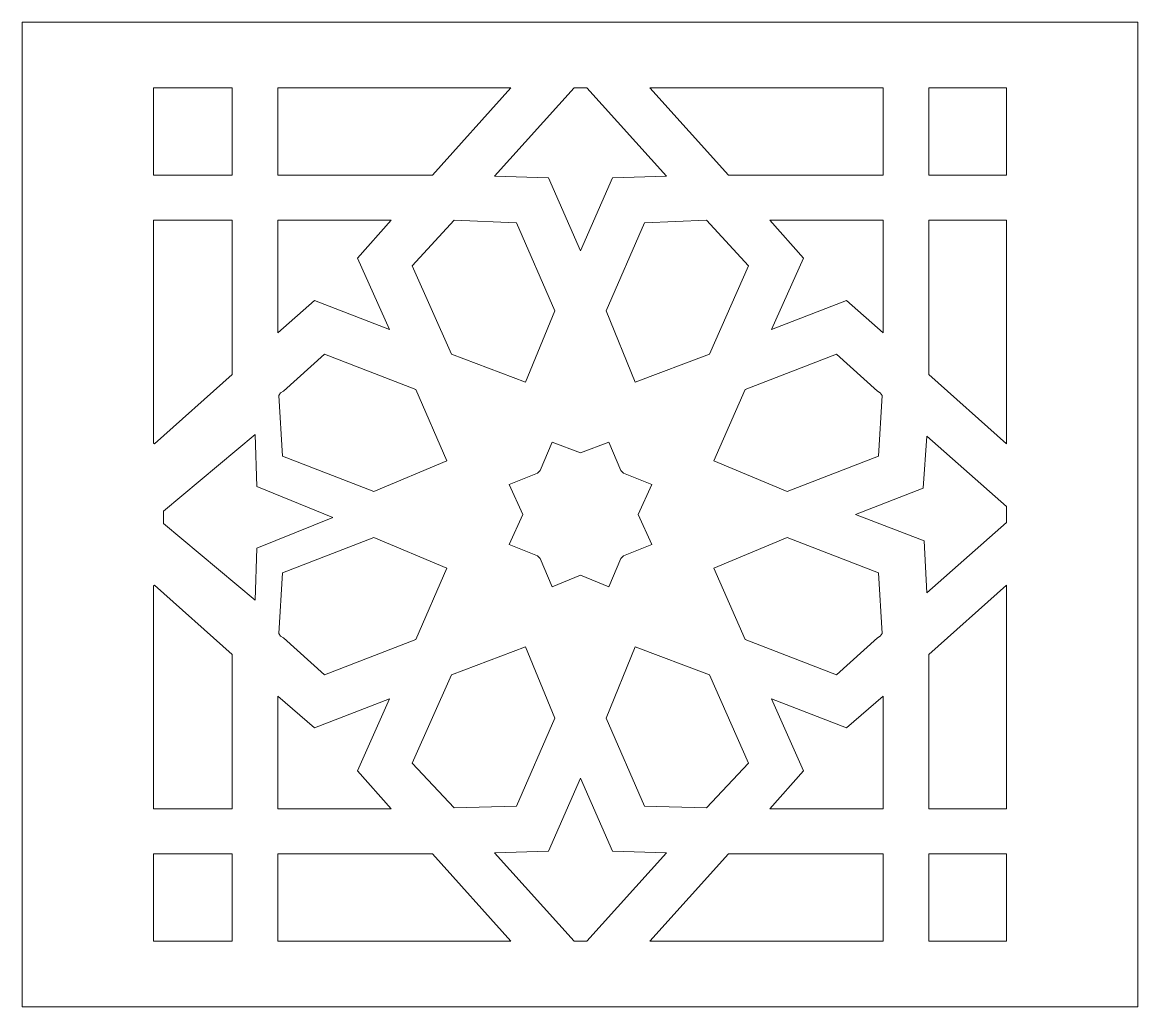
# Model space of a CAD drawing. Header units: millimetres. Extents: x -79 to 79, y -140 to 140.
# Drawn here: x -79.21 to -57.91, y 80.81 to 99.61 of the extents above; entities that cross this region are included whole.
import ezdxf

# ---------------------------------------------------------------- set-up
doc = ezdxf.new("R2010")
doc.units = ezdxf.units.MM
doc.header["$MEASUREMENT"] = 0
doc.layers.add('Layer 1', color=7, linetype='Continuous')

msp = doc.modelspace()

# ---------------------------------------------------------------- linework, layer by layer
at = {"layer": 'Layer 1', "color": 18, "lineweight": 9}
for points, knots in [([(-79.2052, 80.813), (-79.2052, 80.813), (-57.9057, 80.813), (-57.9057, 80.813), (-57.9057, 80.813), (-57.9057, 80.813), (-57.9057, 99.6067), (-57.9057, 99.6067), (-57.9057, 99.6067), (-57.9057, 99.6067), (-79.2052, 99.6067), (-79.2052, 99.6067), (-79.2052, 99.6067), (-79.2052, 99.6067), (-79.2052, 80.813), (-79.2052, 80.813)], [0, 0, 0, 0, 0.2, 0.2, 0.2, 0.2, 0.4, 0.4, 0.4, 0.4, 0.6, 0.6, 0.6, 0.6, 1, 1, 1, 1]), ([(-76.6994, 98.3538), (-76.6994, 98.3538), (-76.6994, 96.688), (-76.6994, 96.688), (-76.6994, 96.688), (-76.6994, 96.688), (-76.6821, 96.688), (-76.6821, 96.688), (-76.6821, 96.688), (-76.6821, 96.688), (-75.1982, 96.688), (-75.1982, 96.688), (-75.1982, 96.688), (-75.1982, 96.688), (-75.1982, 98.3538), (-75.1982, 98.3538), (-75.1982, 98.3538), (-75.1982, 98.3538), (-76.6821, 98.3538), (-76.6821, 98.3538), (-76.6821, 98.3538), (-76.6821, 98.3538), (-76.6994, 98.3538), (-76.6994, 98.3538)], [0, 0, 0, 0, 0.1428571, 0.1428571, 0.1428571, 0.1428571, 0.2857143, 0.2857143, 0.2857143, 0.2857143, 0.4285714, 0.4285714, 0.4285714, 0.4285714, 0.5714286, 0.5714286, 0.5714286, 0.5714286, 0.7142857, 0.7142857, 0.7142857, 0.7142857, 1, 1, 1, 1]), ([(-69.8736, 98.3538), (-69.8736, 98.3538), (-71.375, 96.688), (-71.375, 96.688), (-71.375, 96.688), (-71.375, 96.688), (-74.3253, 96.688), (-74.3253, 96.688), (-74.3253, 96.688), (-74.3253, 96.688), (-74.3253, 98.3538), (-74.3253, 98.3538), (-74.3253, 98.3538), (-74.3253, 98.3538), (-69.8736, 98.3538), (-69.8736, 98.3538)], [0, 0, 0, 0, 0.2, 0.2, 0.2, 0.2, 0.4, 0.4, 0.4, 0.4, 0.6, 0.6, 0.6, 0.6, 1, 1, 1, 1]), ([(-68.5468, 98.3538), (-68.5468, 98.3538), (-68.4246, 98.3538), (-68.4246, 98.3538), (-68.4246, 98.3538), (-68.4246, 98.3538), (-66.9058, 96.6712), (-66.9058, 96.6712), (-66.9058, 96.6712), (-66.9058, 96.6712), (-67.9358, 96.6375), (-67.9358, 96.6375), (-67.9358, 96.6375), (-67.9358, 96.6375), (-68.5468, 95.2409), (-68.5468, 95.2409), (-68.5468, 95.2409), (-68.5468, 95.2409), (-69.1578, 96.6375), (-69.1578, 96.6375), (-69.1578, 96.6375), (-69.1578, 96.6375), (-70.1878, 96.6712), (-70.1878, 96.6712), (-70.1878, 96.6712), (-70.1878, 96.6712), (-68.669, 98.3538), (-68.669, 98.3538), (-68.669, 98.3538), (-68.669, 98.3538), (-68.5468, 98.3538), (-68.5468, 98.3538)], [0, 0, 0, 0, 0.1111111, 0.1111111, 0.1111111, 0.1111111, 0.2222222, 0.2222222, 0.2222222, 0.2222222, 0.3333333, 0.3333333, 0.3333333, 0.3333333, 0.4444444, 0.4444444, 0.4444444, 0.4444444, 0.5555556, 0.5555556, 0.5555556, 0.5555556, 0.6666667, 0.6666667, 0.6666667, 0.6666667, 0.7777778, 0.7777778, 0.7777778, 0.7777778, 1, 1, 1, 1]), ([(-67.22, 98.3538), (-67.22, 98.3538), (-65.7187, 96.688), (-65.7187, 96.688), (-65.7187, 96.688), (-65.7187, 96.688), (-62.7683, 96.688), (-62.7683, 96.688), (-62.7683, 96.688), (-62.7683, 96.688), (-62.7683, 98.3538), (-62.7683, 98.3538), (-62.7683, 98.3538), (-62.7683, 98.3538), (-67.22, 98.3538), (-67.22, 98.3538)], [0, 0, 0, 0, 0.2, 0.2, 0.2, 0.2, 0.4, 0.4, 0.4, 0.4, 0.6, 0.6, 0.6, 0.6, 1, 1, 1, 1]), ([(-60.4115, 96.688), (-60.4115, 96.688), (-61.8954, 96.688), (-61.8954, 96.688), (-61.8954, 96.688), (-61.8954, 96.688), (-61.8954, 98.3538), (-61.8954, 98.3538), (-61.8954, 98.3538), (-61.8954, 98.3538), (-60.4115, 98.3538), (-60.4115, 98.3538), (-60.4115, 98.3538), (-60.4115, 98.3538), (-60.4115, 96.688), (-60.4115, 96.688)], [0, 0, 0, 0, 0.2, 0.2, 0.2, 0.2, 0.4, 0.4, 0.4, 0.4, 0.6, 0.6, 0.6, 0.6, 1, 1, 1, 1]), ([(-76.6994, 95.8299), (-76.6994, 95.8299), (-76.6994, 91.5715), (-76.6994, 91.5715), (-76.6994, 91.5715), (-76.6994, 91.5715), (-76.6821, 91.556), (-76.6821, 91.556), (-76.6821, 91.556), (-76.6821, 91.556), (-75.1982, 92.8853), (-75.1982, 92.8853), (-75.1982, 92.8853), (-75.1982, 92.8853), (-75.1982, 95.8299), (-75.1982, 95.8299), (-75.1982, 95.8299), (-75.1982, 95.8299), (-76.6821, 95.8299), (-76.6821, 95.8299), (-76.6821, 95.8299), (-76.6821, 95.8299), (-76.6994, 95.8299), (-76.6994, 95.8299)], [0, 0, 0, 0, 0.1428571, 0.1428571, 0.1428571, 0.1428571, 0.2857143, 0.2857143, 0.2857143, 0.2857143, 0.4285714, 0.4285714, 0.4285714, 0.4285714, 0.5714286, 0.5714286, 0.5714286, 0.5714286, 0.7142857, 0.7142857, 0.7142857, 0.7142857, 1, 1, 1, 1]), ([(-74.3253, 95.8299), (-74.3253, 95.8299), (-72.1606, 95.8299), (-72.1606, 95.8299), (-72.1606, 95.8299), (-72.1606, 95.8299), (-72.8065, 95.1063), (-72.8065, 95.1063), (-72.8065, 95.1063), (-72.8065, 95.1063), (-72.1955, 93.7434), (-72.1955, 93.7434), (-72.1955, 93.7434), (-72.1955, 93.7434), (-73.627, 94.2987), (-73.627, 94.2987), (-73.627, 94.2987), (-73.627, 94.2987), (-74.3253, 93.6761), (-74.3253, 93.6761), (-74.3253, 93.6761), (-74.3253, 93.6761), (-74.3253, 95.8299), (-74.3253, 95.8299)], [0, 0, 0, 0, 0.1428571, 0.1428571, 0.1428571, 0.1428571, 0.2857143, 0.2857143, 0.2857143, 0.2857143, 0.4285714, 0.4285714, 0.4285714, 0.4285714, 0.5714286, 0.5714286, 0.5714286, 0.5714286, 0.7142857, 0.7142857, 0.7142857, 0.7142857, 1, 1, 1, 1]), ([(-71.0083, 93.2723), (-71.0083, 93.2723), (-71.759, 94.9549), (-71.759, 94.9549), (-71.759, 94.9549), (-71.759, 94.9549), (-70.956, 95.8299), (-70.956, 95.8299), (-70.956, 95.8299), (-70.956, 95.8299), (-69.7688, 95.7794), (-69.7688, 95.7794), (-69.7688, 95.7794), (-69.7688, 95.7794), (-69.0356, 94.0968), (-69.0356, 94.0968), (-69.0356, 94.0968), (-69.0356, 94.0968), (-69.5943, 92.7338), (-69.5943, 92.7338), (-69.5943, 92.7338), (-69.5943, 92.7338), (-71.0083, 93.2723), (-71.0083, 93.2723)], [0, 0, 0, 0, 0.1428571, 0.1428571, 0.1428571, 0.1428571, 0.2857143, 0.2857143, 0.2857143, 0.2857143, 0.4285714, 0.4285714, 0.4285714, 0.4285714, 0.5714286, 0.5714286, 0.5714286, 0.5714286, 0.7142857, 0.7142857, 0.7142857, 0.7142857, 1, 1, 1, 1]), ([(-66.0853, 93.2723), (-66.0853, 93.2723), (-65.3346, 94.9549), (-65.3346, 94.9549), (-65.3346, 94.9549), (-65.3346, 94.9549), (-66.1376, 95.8299), (-66.1376, 95.8299), (-66.1376, 95.8299), (-66.1376, 95.8299), (-67.3248, 95.7794), (-67.3248, 95.7794), (-67.3248, 95.7794), (-67.3248, 95.7794), (-68.058, 94.0968), (-68.058, 94.0968), (-68.058, 94.0968), (-68.058, 94.0968), (-67.4993, 92.7338), (-67.4993, 92.7338), (-67.4993, 92.7338), (-67.4993, 92.7338), (-66.0853, 93.2723), (-66.0853, 93.2723)], [0, 0, 0, 0, 0.1428571, 0.1428571, 0.1428571, 0.1428571, 0.2857143, 0.2857143, 0.2857143, 0.2857143, 0.4285714, 0.4285714, 0.4285714, 0.4285714, 0.5714286, 0.5714286, 0.5714286, 0.5714286, 0.7142857, 0.7142857, 0.7142857, 0.7142857, 1, 1, 1, 1]), ([(-62.7683, 95.8299), (-62.7683, 95.8299), (-64.9331, 95.8299), (-64.9331, 95.8299), (-64.9331, 95.8299), (-64.9331, 95.8299), (-64.2871, 95.1063), (-64.2871, 95.1063), (-64.2871, 95.1063), (-64.2871, 95.1063), (-64.8981, 93.7434), (-64.8981, 93.7434), (-64.8981, 93.7434), (-64.8981, 93.7434), (-63.4666, 94.2987), (-63.4666, 94.2987), (-63.4666, 94.2987), (-63.4666, 94.2987), (-62.7683, 93.6761), (-62.7683, 93.6761), (-62.7683, 93.6761), (-62.7683, 93.6761), (-62.7683, 95.8299), (-62.7683, 95.8299)], [0, 0, 0, 0, 0.1428571, 0.1428571, 0.1428571, 0.1428571, 0.2857143, 0.2857143, 0.2857143, 0.2857143, 0.4285714, 0.4285714, 0.4285714, 0.4285714, 0.5714286, 0.5714286, 0.5714286, 0.5714286, 0.7142857, 0.7142857, 0.7142857, 0.7142857, 1, 1, 1, 1]), ([(-60.4115, 91.556), (-60.4115, 91.556), (-61.8954, 92.8853), (-61.8954, 92.8853), (-61.8954, 92.8853), (-61.8954, 92.8853), (-61.8954, 95.8299), (-61.8954, 95.8299), (-61.8954, 95.8299), (-61.8954, 95.8299), (-60.4115, 95.8299), (-60.4115, 95.8299), (-60.4115, 95.8299), (-60.4115, 95.8299), (-60.4115, 91.556), (-60.4115, 91.556)], [0, 0, 0, 0, 0.2, 0.2, 0.2, 0.2, 0.4, 0.4, 0.4, 0.4, 0.6, 0.6, 0.6, 0.6, 1, 1, 1, 1]), ([(-73.435, 93.2723), (-73.435, 93.2723), (-71.6892, 92.5992), (-71.6892, 92.5992), (-71.6892, 92.5992), (-71.6892, 92.5992), (-71.0956, 91.2363), (-71.0956, 91.2363), (-71.0956, 91.2363), (-71.0956, 91.2363), (-72.4922, 90.6473), (-72.4922, 90.6473), (-72.4922, 90.6473), (-72.4922, 90.6473), (-74.238, 91.3204), (-74.238, 91.3204), (-74.238, 91.3204), (-74.238, 91.3204), (-74.3079, 92.4814), (-74.3079, 92.4814), (-74.3079, 92.4814), (-74.3079, 92.4814), (-74.2729, 92.5319), (-74.2729, 92.5319), (-74.2729, 92.5319), (-74.2729, 92.5319), (-74.2206, 92.5656), (-74.2206, 92.5656), (-74.2206, 92.5656), (-74.2206, 92.5656), (-73.435, 93.2723), (-73.435, 93.2723)], [0, 0, 0, 0, 0.1111111, 0.1111111, 0.1111111, 0.1111111, 0.2222222, 0.2222222, 0.2222222, 0.2222222, 0.3333333, 0.3333333, 0.3333333, 0.3333333, 0.4444444, 0.4444444, 0.4444444, 0.4444444, 0.5555556, 0.5555556, 0.5555556, 0.5555556, 0.6666667, 0.6666667, 0.6666667, 0.6666667, 0.7777778, 0.7777778, 0.7777778, 0.7777778, 1, 1, 1, 1]), ([(-63.6586, 93.2723), (-63.6586, 93.2723), (-65.4044, 92.5992), (-65.4044, 92.5992), (-65.4044, 92.5992), (-65.4044, 92.5992), (-65.998, 91.2363), (-65.998, 91.2363), (-65.998, 91.2363), (-65.998, 91.2363), (-64.6014, 90.6473), (-64.6014, 90.6473), (-64.6014, 90.6473), (-64.6014, 90.6473), (-62.8556, 91.3204), (-62.8556, 91.3204), (-62.8556, 91.3204), (-62.8556, 91.3204), (-62.7858, 92.4814), (-62.7858, 92.4814), (-62.7858, 92.4814), (-62.7858, 92.4814), (-62.8207, 92.5319), (-62.8207, 92.5319), (-62.8207, 92.5319), (-62.8207, 92.5319), (-62.873, 92.5656), (-62.873, 92.5656), (-62.873, 92.5656), (-62.873, 92.5656), (-63.6586, 93.2723), (-63.6586, 93.2723)], [0, 0, 0, 0, 0.1111111, 0.1111111, 0.1111111, 0.1111111, 0.2222222, 0.2222222, 0.2222222, 0.2222222, 0.3333333, 0.3333333, 0.3333333, 0.3333333, 0.4444444, 0.4444444, 0.4444444, 0.4444444, 0.5555556, 0.5555556, 0.5555556, 0.5555556, 0.6666667, 0.6666667, 0.6666667, 0.6666667, 0.7777778, 0.7777778, 0.7777778, 0.7777778, 1, 1, 1, 1]), ([(-76.5061, 90.1544), (-76.5061, 90.1544), (-76.5061, 90.2722), (-76.5061, 90.2722), (-76.5061, 90.2722), (-76.5061, 90.2722), (-74.7604, 91.7361), (-74.7604, 91.7361), (-74.7604, 91.7361), (-74.7604, 91.7361), (-74.7254, 90.7434), (-74.7254, 90.7434), (-74.7254, 90.7434), (-74.7254, 90.7434), (-73.2764, 90.1544), (-73.2764, 90.1544), (-73.2764, 90.1544), (-73.2764, 90.1544), (-74.7254, 89.5655), (-74.7254, 89.5655), (-74.7254, 89.5655), (-74.7254, 89.5655), (-74.7604, 88.5728), (-74.7604, 88.5728), (-74.7604, 88.5728), (-74.7604, 88.5728), (-76.5061, 90.0367), (-76.5061, 90.0367), (-76.5061, 90.0367), (-76.5061, 90.0367), (-76.5061, 90.1544), (-76.5061, 90.1544)], [0, 0, 0, 0, 0.1111111, 0.1111111, 0.1111111, 0.1111111, 0.2222222, 0.2222222, 0.2222222, 0.2222222, 0.3333333, 0.3333333, 0.3333333, 0.3333333, 0.4444444, 0.4444444, 0.4444444, 0.4444444, 0.5555556, 0.5555556, 0.5555556, 0.5555556, 0.6666667, 0.6666667, 0.6666667, 0.6666667, 0.7777778, 0.7777778, 0.7777778, 0.7777778, 1, 1, 1, 1]), ([(-68.5468, 91.3877), (-68.5468, 91.3877), (-68.0056, 91.5896), (-68.0056, 91.5896), (-68.0056, 91.5896), (-68.0056, 91.5896), (-67.7787, 91.0512), (-67.7787, 91.0512), (-67.7787, 91.0512), (-67.7787, 91.0512), (-67.7263, 91.0007), (-67.7263, 91.0007), (-67.7263, 91.0007), (-67.7263, 91.0007), (-67.1851, 90.782), (-67.1851, 90.782), (-67.1851, 90.782), (-67.1851, 90.782), (-67.447, 90.2099), (-67.447, 90.2099), (-67.447, 90.2099), (-67.447, 90.2099), (-67.1851, 89.6378), (-67.1851, 89.6378), (-67.1851, 89.6378), (-67.1851, 89.6378), (-67.7263, 89.419), (-67.7263, 89.419), (-67.7263, 89.419), (-67.7263, 89.419), (-67.7787, 89.3686), (-67.7787, 89.3686), (-67.7787, 89.3686), (-67.7787, 89.3686), (-68.0056, 88.8301), (-68.0056, 88.8301), (-68.0056, 88.8301), (-68.0056, 88.8301), (-68.5468, 89.0489), (-68.5468, 89.0489), (-68.5468, 89.0489), (-68.5468, 89.0489), (-69.088, 88.8301), (-69.088, 88.8301), (-69.088, 88.8301), (-69.088, 88.8301), (-69.3149, 89.3686), (-69.3149, 89.3686), (-69.3149, 89.3686), (-69.3149, 89.3686), (-69.3673, 89.419), (-69.3673, 89.419), (-69.3673, 89.419), (-69.3673, 89.419), (-69.9085, 89.6378), (-69.9085, 89.6378), (-69.9085, 89.6378), (-69.9085, 89.6378), (-69.6466, 90.2099), (-69.6466, 90.2099), (-69.6466, 90.2099), (-69.6466, 90.2099), (-69.9085, 90.782), (-69.9085, 90.782), (-69.9085, 90.782), (-69.9085, 90.782), (-69.3673, 91.0007), (-69.3673, 91.0007), (-69.3673, 91.0007), (-69.3673, 91.0007), (-69.3149, 91.0512), (-69.3149, 91.0512), (-69.3149, 91.0512), (-69.3149, 91.0512), (-69.088, 91.5896), (-69.088, 91.5896), (-69.088, 91.5896), (-69.088, 91.5896), (-68.5468, 91.3877), (-68.5468, 91.3877)], [0, 0, 0, 0, 0.047619, 0.047619, 0.047619, 0.047619, 0.0952381, 0.0952381, 0.0952381, 0.0952381, 0.1428571, 0.1428571, 0.1428571, 0.1428571, 0.1904762, 0.1904762, 0.1904762, 0.1904762, 0.2380952, 0.2380952, 0.2380952, 0.2380952, 0.2857143, 0.2857143, 0.2857143, 0.2857143, 0.3333333, 0.3333333, 0.3333333, 0.3333333, 0.3809524, 0.3809524, 0.3809524, 0.3809524, 0.4285714, 0.4285714, 0.4285714, 0.4285714, 0.4761905, 0.4761905, 0.4761905, 0.4761905, 0.5238095, 0.5238095, 0.5238095, 0.5238095, 0.5714286, 0.5714286, 0.5714286, 0.5714286, 0.6190476, 0.6190476, 0.6190476, 0.6190476, 0.6666667, 0.6666667, 0.6666667, 0.6666667, 0.7142857, 0.7142857, 0.7142857, 0.7142857, 0.7619048, 0.7619048, 0.7619048, 0.7619048, 0.8095238, 0.8095238, 0.8095238, 0.8095238, 0.8571429, 0.8571429, 0.8571429, 0.8571429, 0.9047619, 0.9047619, 0.9047619, 0.9047619, 1, 1, 1, 1]), ([(-68.5468, 91.3877), (-68.5468, 91.3877), (-68.0056, 91.5896), (-68.0056, 91.5896), (-68.0056, 91.5896), (-68.0056, 91.5896), (-67.7787, 91.0512), (-67.7787, 91.0512), (-67.7787, 91.0512), (-67.7787, 91.0512), (-67.7263, 91.0007), (-67.7263, 91.0007), (-67.7263, 91.0007), (-67.7263, 91.0007), (-67.1851, 90.782), (-67.1851, 90.782), (-67.1851, 90.782), (-67.1851, 90.782), (-67.447, 90.2099), (-67.447, 90.2099), (-67.447, 90.2099), (-67.447, 90.2099), (-67.1851, 89.6378), (-67.1851, 89.6378), (-67.1851, 89.6378), (-67.1851, 89.6378), (-67.7263, 89.419), (-67.7263, 89.419), (-67.7263, 89.419), (-67.7263, 89.419), (-67.7787, 89.3686), (-67.7787, 89.3686), (-67.7787, 89.3686), (-67.7787, 89.3686), (-68.0056, 88.8301), (-68.0056, 88.8301), (-68.0056, 88.8301), (-68.0056, 88.8301), (-68.5468, 89.0489), (-68.5468, 89.0489), (-68.5468, 89.0489), (-68.5468, 89.0489), (-69.088, 88.8301), (-69.088, 88.8301), (-69.088, 88.8301), (-69.088, 88.8301), (-69.3149, 89.3686), (-69.3149, 89.3686), (-69.3149, 89.3686), (-69.3149, 89.3686), (-69.3673, 89.419), (-69.3673, 89.419), (-69.3673, 89.419), (-69.3673, 89.419), (-69.9085, 89.6378), (-69.9085, 89.6378), (-69.9085, 89.6378), (-69.9085, 89.6378), (-69.6466, 90.2099), (-69.6466, 90.2099), (-69.6466, 90.2099), (-69.6466, 90.2099), (-69.9085, 90.782), (-69.9085, 90.782), (-69.9085, 90.782), (-69.9085, 90.782), (-69.3673, 91.0007), (-69.3673, 91.0007), (-69.3673, 91.0007), (-69.3673, 91.0007), (-69.3149, 91.0512), (-69.3149, 91.0512), (-69.3149, 91.0512), (-69.3149, 91.0512), (-69.088, 91.5896), (-69.088, 91.5896), (-69.088, 91.5896), (-69.088, 91.5896), (-68.5468, 91.3877), (-68.5468, 91.3877)], [0, 0, 0, 0, 0.047619, 0.047619, 0.047619, 0.047619, 0.0952381, 0.0952381, 0.0952381, 0.0952381, 0.1428571, 0.1428571, 0.1428571, 0.1428571, 0.1904762, 0.1904762, 0.1904762, 0.1904762, 0.2380952, 0.2380952, 0.2380952, 0.2380952, 0.2857143, 0.2857143, 0.2857143, 0.2857143, 0.3333333, 0.3333333, 0.3333333, 0.3333333, 0.3809524, 0.3809524, 0.3809524, 0.3809524, 0.4285714, 0.4285714, 0.4285714, 0.4285714, 0.4761905, 0.4761905, 0.4761905, 0.4761905, 0.5238095, 0.5238095, 0.5238095, 0.5238095, 0.5714286, 0.5714286, 0.5714286, 0.5714286, 0.6190476, 0.6190476, 0.6190476, 0.6190476, 0.6666667, 0.6666667, 0.6666667, 0.6666667, 0.7142857, 0.7142857, 0.7142857, 0.7142857, 0.7619048, 0.7619048, 0.7619048, 0.7619048, 0.8095238, 0.8095238, 0.8095238, 0.8095238, 0.8571429, 0.8571429, 0.8571429, 0.8571429, 0.9047619, 0.9047619, 0.9047619, 0.9047619, 1, 1, 1, 1]), ([(-60.4115, 90.0584), (-60.4115, 90.0584), (-61.9303, 88.7123), (-61.9303, 88.7123), (-61.9303, 88.7123), (-61.9303, 88.7123), (-61.9827, 89.7051), (-61.9827, 89.7051), (-61.9827, 89.7051), (-61.9827, 89.7051), (-63.292, 90.2099), (-63.292, 90.2099), (-63.292, 90.2099), (-63.292, 90.2099), (-62.0002, 90.7147), (-62.0002, 90.7147), (-62.0002, 90.7147), (-62.0002, 90.7147), (-61.9303, 91.7074), (-61.9303, 91.7074), (-61.9303, 91.7074), (-61.9303, 91.7074), (-60.4115, 90.3613), (-60.4115, 90.3613), (-60.4115, 90.3613), (-60.4115, 90.3613), (-60.4115, 90.0584), (-60.4115, 90.0584)], [0, 0, 0, 0, 0.125, 0.125, 0.125, 0.125, 0.25, 0.25, 0.25, 0.25, 0.375, 0.375, 0.375, 0.375, 0.5, 0.5, 0.5, 0.5, 0.625, 0.625, 0.625, 0.625, 0.75, 0.75, 0.75, 0.75, 1, 1, 1, 1]), ([(-74.2206, 87.8542), (-74.2206, 87.8542), (-74.2729, 87.8878), (-74.2729, 87.8878), (-74.2729, 87.8878), (-74.2729, 87.8878), (-74.3079, 87.9383), (-74.3079, 87.9383), (-74.3079, 87.9383), (-74.3079, 87.9383), (-74.238, 89.0993), (-74.238, 89.0993), (-74.238, 89.0993), (-74.238, 89.0993), (-72.4922, 89.7724), (-72.4922, 89.7724), (-72.4922, 89.7724), (-72.4922, 89.7724), (-71.0956, 89.1835), (-71.0956, 89.1835), (-71.0956, 89.1835), (-71.0956, 89.1835), (-71.6892, 87.8205), (-71.6892, 87.8205), (-71.6892, 87.8205), (-71.6892, 87.8205), (-73.435, 87.1475), (-73.435, 87.1475), (-73.435, 87.1475), (-73.435, 87.1475), (-74.2206, 87.8542), (-74.2206, 87.8542)], [0, 0, 0, 0, 0.1111111, 0.1111111, 0.1111111, 0.1111111, 0.2222222, 0.2222222, 0.2222222, 0.2222222, 0.3333333, 0.3333333, 0.3333333, 0.3333333, 0.4444444, 0.4444444, 0.4444444, 0.4444444, 0.5555556, 0.5555556, 0.5555556, 0.5555556, 0.6666667, 0.6666667, 0.6666667, 0.6666667, 0.7777778, 0.7777778, 0.7777778, 0.7777778, 1, 1, 1, 1]), ([(-62.873, 87.8542), (-62.873, 87.8542), (-62.8207, 87.8878), (-62.8207, 87.8878), (-62.8207, 87.8878), (-62.8207, 87.8878), (-62.7858, 87.9383), (-62.7858, 87.9383), (-62.7858, 87.9383), (-62.7858, 87.9383), (-62.8556, 89.0993), (-62.8556, 89.0993), (-62.8556, 89.0993), (-62.8556, 89.0993), (-64.6014, 89.7724), (-64.6014, 89.7724), (-64.6014, 89.7724), (-64.6014, 89.7724), (-65.998, 89.1835), (-65.998, 89.1835), (-65.998, 89.1835), (-65.998, 89.1835), (-65.4044, 87.8205), (-65.4044, 87.8205), (-65.4044, 87.8205), (-65.4044, 87.8205), (-63.6586, 87.1475), (-63.6586, 87.1475), (-63.6586, 87.1475), (-63.6586, 87.1475), (-62.873, 87.8542), (-62.873, 87.8542)], [0, 0, 0, 0, 0.1111111, 0.1111111, 0.1111111, 0.1111111, 0.2222222, 0.2222222, 0.2222222, 0.2222222, 0.3333333, 0.3333333, 0.3333333, 0.3333333, 0.4444444, 0.4444444, 0.4444444, 0.4444444, 0.5555556, 0.5555556, 0.5555556, 0.5555556, 0.6666667, 0.6666667, 0.6666667, 0.6666667, 0.7777778, 0.7777778, 0.7777778, 0.7777778, 1, 1, 1, 1]), ([(-76.6994, 88.8483), (-76.6994, 88.8483), (-76.6994, 84.5899), (-76.6994, 84.5899), (-76.6994, 84.5899), (-76.6994, 84.5899), (-76.6821, 84.5899), (-76.6821, 84.5899), (-76.6821, 84.5899), (-76.6821, 84.5899), (-75.1982, 84.5899), (-75.1982, 84.5899), (-75.1982, 84.5899), (-75.1982, 84.5899), (-75.1982, 87.5345), (-75.1982, 87.5345), (-75.1982, 87.5345), (-75.1982, 87.5345), (-76.6821, 88.8638), (-76.6821, 88.8638), (-76.6821, 88.8638), (-76.6821, 88.8638), (-76.6994, 88.8483), (-76.6994, 88.8483)], [0, 0, 0, 0, 0.1428571, 0.1428571, 0.1428571, 0.1428571, 0.2857143, 0.2857143, 0.2857143, 0.2857143, 0.4285714, 0.4285714, 0.4285714, 0.4285714, 0.5714286, 0.5714286, 0.5714286, 0.5714286, 0.7142857, 0.7142857, 0.7142857, 0.7142857, 1, 1, 1, 1]), ([(-60.4115, 84.5899), (-60.4115, 84.5899), (-61.8954, 84.5899), (-61.8954, 84.5899), (-61.8954, 84.5899), (-61.8954, 84.5899), (-61.8954, 87.5345), (-61.8954, 87.5345), (-61.8954, 87.5345), (-61.8954, 87.5345), (-60.4115, 88.8638), (-60.4115, 88.8638), (-60.4115, 88.8638), (-60.4115, 88.8638), (-60.4115, 84.5899), (-60.4115, 84.5899)], [0, 0, 0, 0, 0.2, 0.2, 0.2, 0.2, 0.4, 0.4, 0.4, 0.4, 0.6, 0.6, 0.6, 0.6, 1, 1, 1, 1]), ([(-71.0083, 87.1475), (-71.0083, 87.1475), (-69.5943, 87.6859), (-69.5943, 87.6859), (-69.5943, 87.6859), (-69.5943, 87.6859), (-69.0356, 86.323), (-69.0356, 86.323), (-69.0356, 86.323), (-69.0356, 86.323), (-69.7688, 84.6403), (-69.7688, 84.6403), (-69.7688, 84.6403), (-69.7688, 84.6403), (-70.956, 84.6067), (-70.956, 84.6067), (-70.956, 84.6067), (-70.956, 84.6067), (-71.759, 85.4649), (-71.759, 85.4649), (-71.759, 85.4649), (-71.759, 85.4649), (-71.0083, 87.1475), (-71.0083, 87.1475)], [0, 0, 0, 0, 0.1428571, 0.1428571, 0.1428571, 0.1428571, 0.2857143, 0.2857143, 0.2857143, 0.2857143, 0.4285714, 0.4285714, 0.4285714, 0.4285714, 0.5714286, 0.5714286, 0.5714286, 0.5714286, 0.7142857, 0.7142857, 0.7142857, 0.7142857, 1, 1, 1, 1]), ([(-66.0853, 87.1475), (-66.0853, 87.1475), (-67.4993, 87.6859), (-67.4993, 87.6859), (-67.4993, 87.6859), (-67.4993, 87.6859), (-68.058, 86.323), (-68.058, 86.323), (-68.058, 86.323), (-68.058, 86.323), (-67.3248, 84.6403), (-67.3248, 84.6403), (-67.3248, 84.6403), (-67.3248, 84.6403), (-66.1376, 84.6067), (-66.1376, 84.6067), (-66.1376, 84.6067), (-66.1376, 84.6067), (-65.3346, 85.4649), (-65.3346, 85.4649), (-65.3346, 85.4649), (-65.3346, 85.4649), (-66.0853, 87.1475), (-66.0853, 87.1475)], [0, 0, 0, 0, 0.1428571, 0.1428571, 0.1428571, 0.1428571, 0.2857143, 0.2857143, 0.2857143, 0.2857143, 0.4285714, 0.4285714, 0.4285714, 0.4285714, 0.5714286, 0.5714286, 0.5714286, 0.5714286, 0.7142857, 0.7142857, 0.7142857, 0.7142857, 1, 1, 1, 1]), ([(-74.3253, 84.5899), (-74.3253, 84.5899), (-74.3253, 86.7436), (-74.3253, 86.7436), (-74.3253, 86.7436), (-74.3253, 86.7436), (-73.627, 86.1379), (-73.627, 86.1379), (-73.627, 86.1379), (-73.627, 86.1379), (-72.1955, 86.6932), (-72.1955, 86.6932), (-72.1955, 86.6932), (-72.1955, 86.6932), (-72.8065, 85.3134), (-72.8065, 85.3134), (-72.8065, 85.3134), (-72.8065, 85.3134), (-72.1606, 84.5899), (-72.1606, 84.5899), (-72.1606, 84.5899), (-72.1606, 84.5899), (-74.3253, 84.5899), (-74.3253, 84.5899)], [0, 0, 0, 0, 0.1428571, 0.1428571, 0.1428571, 0.1428571, 0.2857143, 0.2857143, 0.2857143, 0.2857143, 0.4285714, 0.4285714, 0.4285714, 0.4285714, 0.5714286, 0.5714286, 0.5714286, 0.5714286, 0.7142857, 0.7142857, 0.7142857, 0.7142857, 1, 1, 1, 1]), ([(-62.7683, 84.5899), (-62.7683, 84.5899), (-62.7683, 86.7436), (-62.7683, 86.7436), (-62.7683, 86.7436), (-62.7683, 86.7436), (-63.4666, 86.1379), (-63.4666, 86.1379), (-63.4666, 86.1379), (-63.4666, 86.1379), (-64.8981, 86.6932), (-64.8981, 86.6932), (-64.8981, 86.6932), (-64.8981, 86.6932), (-64.2871, 85.3134), (-64.2871, 85.3134), (-64.2871, 85.3134), (-64.2871, 85.3134), (-64.9331, 84.5899), (-64.9331, 84.5899), (-64.9331, 84.5899), (-64.9331, 84.5899), (-62.7683, 84.5899), (-62.7683, 84.5899)], [0, 0, 0, 0, 0.1428571, 0.1428571, 0.1428571, 0.1428571, 0.2857143, 0.2857143, 0.2857143, 0.2857143, 0.4285714, 0.4285714, 0.4285714, 0.4285714, 0.5714286, 0.5714286, 0.5714286, 0.5714286, 0.7142857, 0.7142857, 0.7142857, 0.7142857, 1, 1, 1, 1]), ([(-68.5468, 85.1788), (-68.5468, 85.1788), (-67.9358, 83.7822), (-67.9358, 83.7822), (-67.9358, 83.7822), (-67.9358, 83.7822), (-66.9058, 83.7486), (-66.9058, 83.7486), (-66.9058, 83.7486), (-66.9058, 83.7486), (-68.4246, 82.0659), (-68.4246, 82.0659), (-68.4246, 82.0659), (-68.4246, 82.0659), (-68.5468, 82.0659), (-68.5468, 82.0659), (-68.5468, 82.0659), (-68.5468, 82.0659), (-68.669, 82.0659), (-68.669, 82.0659), (-68.669, 82.0659), (-68.669, 82.0659), (-70.1878, 83.7486), (-70.1878, 83.7486), (-70.1878, 83.7486), (-70.1878, 83.7486), (-69.1578, 83.7822), (-69.1578, 83.7822), (-69.1578, 83.7822), (-69.1578, 83.7822), (-68.5468, 85.1788), (-68.5468, 85.1788)], [0, 0, 0, 0, 0.1111111, 0.1111111, 0.1111111, 0.1111111, 0.2222222, 0.2222222, 0.2222222, 0.2222222, 0.3333333, 0.3333333, 0.3333333, 0.3333333, 0.4444444, 0.4444444, 0.4444444, 0.4444444, 0.5555556, 0.5555556, 0.5555556, 0.5555556, 0.6666667, 0.6666667, 0.6666667, 0.6666667, 0.7777778, 0.7777778, 0.7777778, 0.7777778, 1, 1, 1, 1]), ([(-76.6994, 83.7317), (-76.6994, 83.7317), (-76.6821, 83.7317), (-76.6821, 83.7317), (-76.6821, 83.7317), (-76.6821, 83.7317), (-75.1982, 83.7317), (-75.1982, 83.7317), (-75.1982, 83.7317), (-75.1982, 83.7317), (-75.1982, 82.0659), (-75.1982, 82.0659), (-75.1982, 82.0659), (-75.1982, 82.0659), (-76.6821, 82.0659), (-76.6821, 82.0659), (-76.6821, 82.0659), (-76.6821, 82.0659), (-76.6994, 82.0659), (-76.6994, 82.0659), (-76.6994, 82.0659), (-76.6994, 82.0659), (-76.6994, 83.7317), (-76.6994, 83.7317)], [0, 0, 0, 0, 0.1428571, 0.1428571, 0.1428571, 0.1428571, 0.2857143, 0.2857143, 0.2857143, 0.2857143, 0.4285714, 0.4285714, 0.4285714, 0.4285714, 0.5714286, 0.5714286, 0.5714286, 0.5714286, 0.7142857, 0.7142857, 0.7142857, 0.7142857, 1, 1, 1, 1]), ([(-74.3253, 83.7317), (-74.3253, 83.7317), (-71.375, 83.7317), (-71.375, 83.7317), (-71.375, 83.7317), (-71.375, 83.7317), (-69.8736, 82.0659), (-69.8736, 82.0659), (-69.8736, 82.0659), (-69.8736, 82.0659), (-74.3253, 82.0659), (-74.3253, 82.0659), (-74.3253, 82.0659), (-74.3253, 82.0659), (-74.3253, 83.7317), (-74.3253, 83.7317)], [0, 0, 0, 0, 0.2, 0.2, 0.2, 0.2, 0.4, 0.4, 0.4, 0.4, 0.6, 0.6, 0.6, 0.6, 1, 1, 1, 1]), ([(-62.7683, 83.7317), (-62.7683, 83.7317), (-65.7187, 83.7317), (-65.7187, 83.7317), (-65.7187, 83.7317), (-65.7187, 83.7317), (-67.22, 82.0659), (-67.22, 82.0659), (-67.22, 82.0659), (-67.22, 82.0659), (-62.7683, 82.0659), (-62.7683, 82.0659), (-62.7683, 82.0659), (-62.7683, 82.0659), (-62.7683, 83.7317), (-62.7683, 83.7317)], [0, 0, 0, 0, 0.2, 0.2, 0.2, 0.2, 0.4, 0.4, 0.4, 0.4, 0.6, 0.6, 0.6, 0.6, 1, 1, 1, 1]), ([(-60.4115, 82.0659), (-60.4115, 82.0659), (-61.8954, 82.0659), (-61.8954, 82.0659), (-61.8954, 82.0659), (-61.8954, 82.0659), (-61.8954, 83.7317), (-61.8954, 83.7317), (-61.8954, 83.7317), (-61.8954, 83.7317), (-60.4115, 83.7317), (-60.4115, 83.7317), (-60.4115, 83.7317), (-60.4115, 83.7317), (-60.4115, 82.0659), (-60.4115, 82.0659)], [0, 0, 0, 0, 0.2, 0.2, 0.2, 0.2, 0.4, 0.4, 0.4, 0.4, 0.6, 0.6, 0.6, 0.6, 1, 1, 1, 1])]:
    msp.add_open_spline(points, degree=3, knots=knots, dxfattribs=at)

doc.saveas('drawing.dxf')
